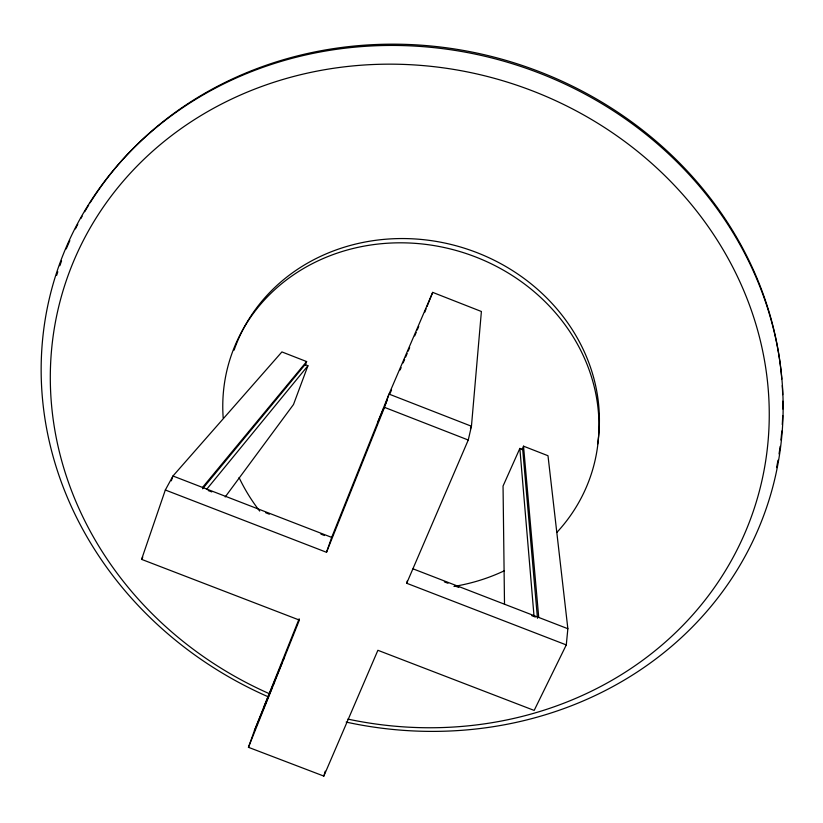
<?xml version="1.0" encoding="UTF-8"?>
<svg xmlns="http://www.w3.org/2000/svg" width="823" height="823" viewBox="0 0 823 823"><rect width="100%" height="100%" fill="white"/><g stroke="black" fill="none" stroke-linecap="round" stroke-linejoin="round"><path stroke-width="1.23" d="M299.14 618.773L254.43 730.567L248.453 747.315L323.83 776.089L377.891 650.293L534.168 710.424L566.286 644.923L567.86 628.71L547.995 455.726L523.531 446.179L521.977 449.646M566.286 644.923L406.696 583.26L468.256 440.017L471.445 426.242L481.393 311.495L432.692 292.381L389.012 394.083L331.69 537.388L326.505 552.284L165.33 490.004L141.577 559.362L299.377 620.079L248.453 747.315M406.696 583.26L407.313 580.904M323.83 776.089L325.229 771.192M326.505 552.284L384.506 407.364L389.012 394.083L471.445 426.242L470.427 428.598M171.318 480.817L172.964 476.003L281.908 351.925L306.619 361.564L305.292 365.134M202.581 488.78L305.148 364.538L307.925 365.762L293.502 404.505L225.183 496.969M424.668 312.401L426.088 308.872M427.024 306.516L432.692 292.381M263.483 707.934L282.094 662.999M283.071 660.632L284.542 657.083M254.43 730.567L272.125 687.822M273.102 685.446L274.584 681.886M377.973 421.664L384.012 407.56M385.02 405.214L387.026 400.513M390.051 393.466L391.563 389.948M400.112 369.969L401.12 367.624M403.126 362.922L404.638 359.404M405.646 357.048L407.148 353.53M408.157 351.174L409.669 347.656M414.699 335.907L416.212 332.379M417.21 330.033L418.722 326.505M537.47 618.279L522.687 449.389L519.848 448.432L503.048 486.043L504.509 604.267M141.577 559.362L142.78 557.099M165.33 490.004L172.964 476.003L331.69 537.388M206.696 489.274L307.925 365.762M202.52 487.432L306.619 361.564M413.053 568.847L567.86 628.71M208.188 490.529L211.789 491.928M265.757 512.791L269.358 514.19M320.929 534.127L324.529 535.516M444.379 581.871L447.969 583.26M455.16 586.038L458.75 587.427M531.771 615.655L535.361 617.044M384.506 407.364L468.256 440.017M523.531 446.179L538.736 617.456M519.848 448.432L534.004 615.902M56.653 275.386A373.025 339.179 17.4 0 1 57.805 271.765M59.842 265.726A373.025 339.179 17.4 0 1 61.56 260.912M66.241 248.927A373.025 339.179 17.4 0 1 69.842 240.614M75.418 228.887A373.025 339.179 17.4 0 1 77.784 224.257M80.86 218.517A373.025 339.179 17.4 0 1 82.125 216.243M84.707 211.717A373.025 339.179 17.4 0 1 88.719 205.03M90.088 202.818A373.025 339.179 17.4 0 1 492.782 56.787A373.025 339.179 17.4 0 1 781.799 379.064M782.272 385.555A373.025 339.179 17.4 0 1 782.704 394.67M782.848 401.192A373.025 339.179 17.4 0 1 782.848 409.01M782.704 415.512A373.025 339.179 17.4 0 1 782.272 424.586M781.799 431.046A373.025 339.179 17.4 0 1 780.924 440.017M780.142 446.385A373.025 339.179 17.4 0 1 779.042 453.957M777.982 460.211A373.025 339.179 17.4 0 1 776.562 467.629M267.454 696.464A373.92 339.796 17.4 0 1 167.378 118.697A373.92 339.796 17.4 0 1 769.618 314.839A373.92 339.796 17.4 0 1 346.164 722.09M269.368 693.707A362.357 328.644 17.4 0 1 172.223 135.106A362.357 328.644 17.4 0 1 755.802 323.974A362.357 328.644 17.4 0 1 347.872 719.107M223.187 417.889A189.557 171.544 16.9 0 1 467.834 254.112A189.557 171.544 16.9 0 1 556.904 532.378M504.458 570.699A189.557 171.544 16.9 0 1 453.967 586.429M259.677 511.073A189.557 171.544 16.9 0 1 239.071 477.566M234.082 350.145A188.416 170.773 16.9 0 1 453.638 245.12A188.416 170.773 16.9 0 1 597.611 444.06"/></g></svg>
